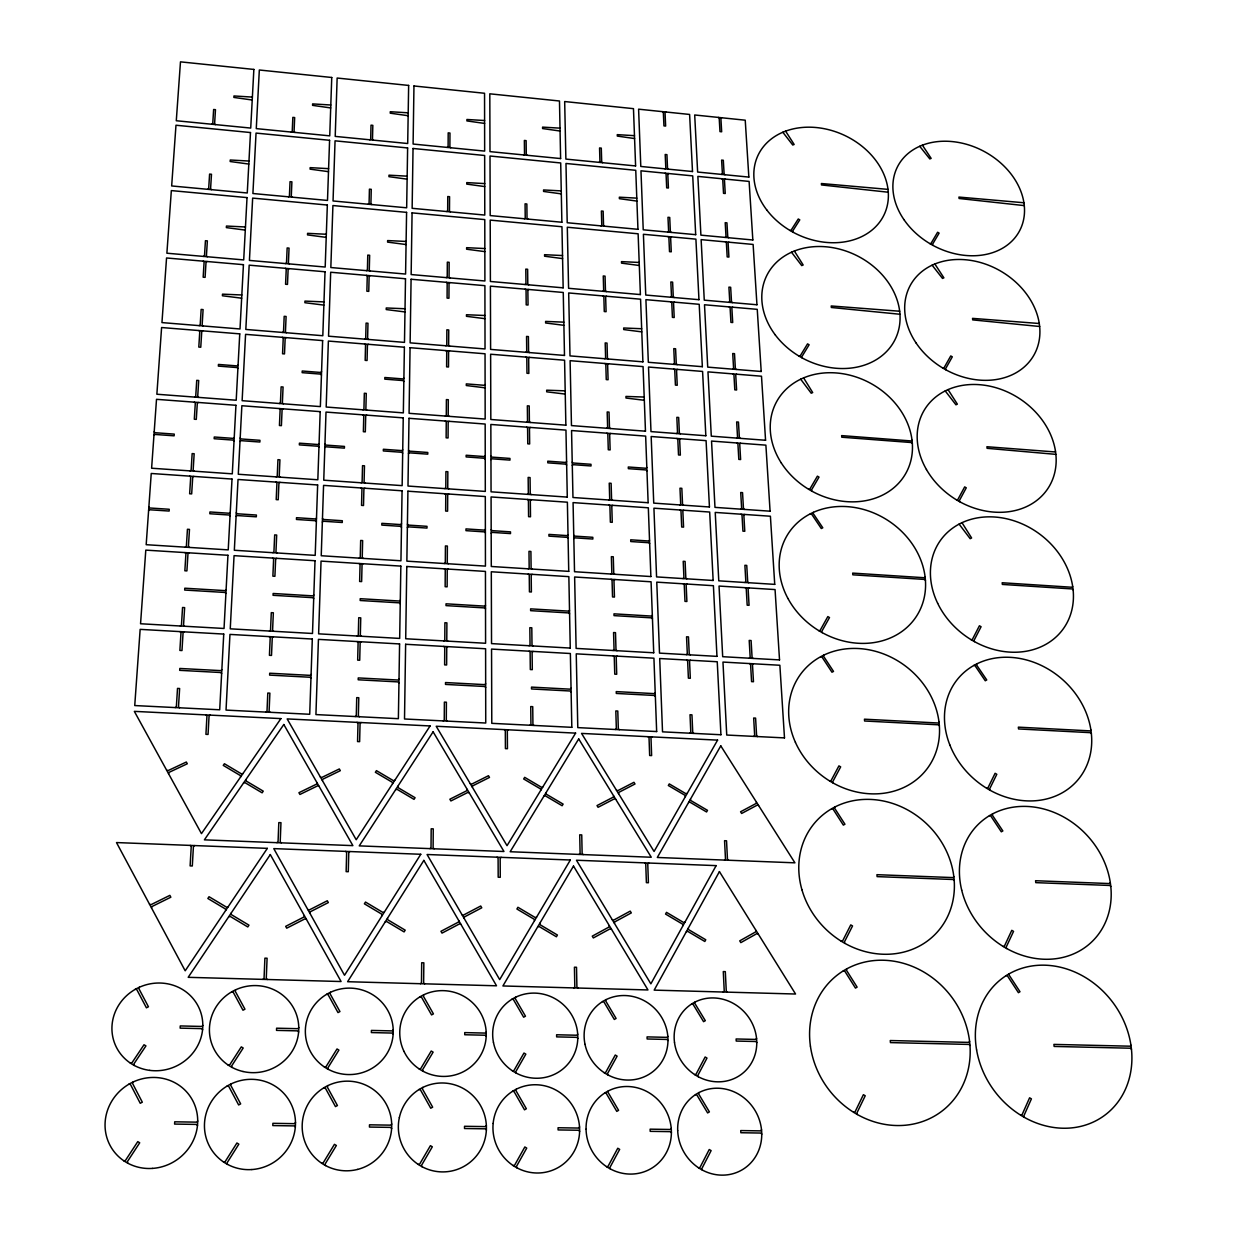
<?xml version="1.0" encoding="UTF-8"?>
<svg xmlns="http://www.w3.org/2000/svg" width="1237" height="1237" viewBox="0 0 1237 1237"><rect width="100%" height="100%" fill="white"/><g stroke="black" fill="none" stroke-linecap="round" stroke-linejoin="round"><path stroke-width="1.5" d="M1009.284 973.705L1009.083 975.05L1019.984 991.734L1018.422 992.677L1007.506 975.993L1006.145 975.591M992.522 813.9L992.321 815.152L1002.851 830.939L1001.321 831.805L990.791 816.018L989.476 815.616M976.797 663.836L976.581 665.011L986.755 679.963L985.27 680.767L975.096 665.8L973.828 665.413M961.984 522.663L971.617 537.971L970.179 538.698L959.092 524.101M846.711 968.865L846.448 970.225L857.117 987.126L855.463 988.1L844.794 971.184L843.402 970.767M948.037 389.593L957.361 404.143L955.954 404.808L945.223 390.923M834.898 806.972L834.635 808.24L844.948 824.229L843.34 825.11L833.042 809.106L831.697 808.704M934.863 263.976L943.893 277.83L942.517 278.433L932.11 265.182M823.827 655.084L823.564 656.275L833.522 671.413L831.975 672.217L822.017 657.079L820.719 656.677M922.4 145.177L931.152 158.382L929.822 158.939L919.725 146.291M756.054 930.502L755.761 931.848L739.741 940.847L740.839 942.625L756.858 933.626L758.25 934.028M698.982 1092.534L698.673 1093.987L709.389 1111.877L707.626 1112.929L696.895 1095.039L695.457 1094.606M756.456 802.148L756.163 803.432L740.576 811.766L741.643 813.467L757.245 805.117L758.59 805.519M813.405 512.319L813.157 513.432L822.791 527.797L821.291 528.524L811.642 514.159L810.39 513.757M695.117 1001.924L694.792 1003.331L705.322 1020.68L703.575 1021.669L693.06 1004.32L691.638 1003.903M803.602 377.857L812.694 392.562L811.225 393.227L800.664 379.171M608.372 1090.833L608.016 1092.302L618.593 1110.331L616.784 1111.383L606.207 1093.353L604.754 1092.936M794.355 251.003L803.169 264.996L801.731 265.599L791.494 252.209M606.053 999.558L605.713 1000.98L616.088 1018.453L614.31 1019.458L603.934 1001.97L602.496 1001.553M609.331 925.663L608.991 927.039L592.276 936.146L593.343 937.94L610.073 928.832L611.48 929.25M614.402 923.281L614.743 921.905L631.303 912.906L630.221 911.128L613.66 920.127L612.253 919.709M613.629 795.855L613.289 797.138L597.023 805.581L598.074 807.297L614.341 798.855L615.717 799.272M785.603 131.137L794.154 144.466L792.762 145.023L782.82 132.235M618.546 793.644L618.871 792.345L634.998 783.995L633.947 782.31L617.835 790.644L616.459 790.227M516.324 1089.117L515.937 1090.601L526.359 1108.754L524.503 1109.821L514.082 1091.652L512.597 1091.22M515.628 997.161L515.241 998.584L525.478 1016.196L523.653 1017.201L513.417 999.589L511.963 999.171M422.807 1087.369L422.389 1088.854L432.656 1107.161L430.739 1108.228L420.487 1089.921L418.987 1089.488M464.091 918.302L464.478 916.911L481.765 907.803L480.714 906.01L463.427 915.102L461.989 914.684M458.819 920.715L458.417 922.106L440.96 931.306L442.011 933.115L459.468 923.915L460.906 924.333M423.765 994.718L423.363 996.156L433.429 1013.892L431.558 1014.912L421.477 997.161L420.008 996.744M467.199 789.392L466.813 790.706L449.866 799.226L450.887 800.957L467.849 792.438L469.24 792.855M472.333 787.165L472.704 785.851L489.496 777.424L488.476 775.707L471.684 784.134L470.276 783.717M327.79 1085.591L327.341 1087.091L337.438 1105.538L335.474 1106.605L325.377 1088.158L323.862 1087.725M330.465 992.244L330.032 993.698L339.943 1011.557L338.01 1012.593L328.099 994.703L326.614 994.27M309.838 913.184L310.286 911.777L328.331 902.577L327.31 900.752L309.265 909.953L307.797 909.535M304.348 915.627L303.9 917.034L285.685 926.343L286.706 928.183L304.92 918.875L306.389 919.292M231.242 1083.782L230.747 1085.297L240.658 1103.883L238.648 1104.966L228.737 1086.364L227.206 1085.931M322.378 780.516L322.811 779.202L340.314 770.682L339.325 768.95L321.806 777.454L320.383 777.037M317.043 782.774L316.61 784.103L298.937 792.701L299.926 794.463L317.615 785.851L319.038 786.268M235.679 989.724L235.2 991.177L244.957 1009.191L242.978 1010.227L233.221 992.213L231.721 991.78M133.101 1081.942L132.575 1083.473L142.317 1102.198L140.245 1103.296L130.504 1084.555L128.957 1084.107M139.379 987.172L138.869 988.641L148.44 1006.779L146.414 1007.815L136.828 989.662L135.312 989.229M151.517 907.943L152.012 906.52L170.845 897.212L169.856 895.372L151.022 904.664L149.522 904.232M168.557 773.713L169.036 772.367L187.297 763.77L186.323 762.023L168.077 770.605L166.624 770.187M1130.974 1045.203L1130.139 1046.193L1053.909 1044.399L1054.14 1046.44L1130.402 1048.218L1131.484 1049.254M969.622 1041.384L968.741 1042.389L890.269 1040.533L890.439 1042.605L968.942 1044.43L970.024 1045.481M1110.316 882.646L1109.512 883.558L1035.57 880.729L1035.786 882.646L1109.759 885.46L1110.811 886.434M761.575 1129.814L760.585 1130.881L740.747 1130.572L740.855 1132.736L760.709 1133.046L761.806 1134.143M953.851 876.662L952.985 877.59L876.94 874.683L877.095 876.616L953.17 879.507L954.222 880.512M1090.941 730.031L1090.153 730.881L1018.345 727.155L1018.546 728.949L1090.369 732.66L1091.39 733.603M671.289 1128.407L670.284 1129.474L650.121 1129.165L650.198 1131.345L670.361 1131.654L671.459 1132.767M756.596 1038.4L755.621 1039.42L736.123 1038.972L736.231 1041.059L755.745 1041.508L756.828 1042.59M723.258 992.028L724.233 991.023L723.289 971.571L725.315 971.633L726.274 991.084L727.341 992.136M579.596 1126.969L578.529 1128.051L558.073 1127.742L558.103 1129.938L578.576 1130.247L579.674 1131.376M667.872 1036.312L666.867 1037.348L647.075 1036.884L647.137 1038.987L666.944 1039.451L668.026 1040.533M939.053 722.145L938.203 723.011L864.447 719.192L864.586 721.001L938.388 724.805L939.393 725.763M1072.695 586.477L1071.922 587.25L1002.171 582.751L1002.357 584.436L1072.139 588.936L1073.128 589.833M486.419 1125.515L485.337 1126.613L464.524 1126.288L464.524 1128.515L485.337 1128.824L486.435 1129.953M577.756 1034.194L576.72 1035.23L556.619 1034.766L556.65 1036.884L576.767 1037.348L577.849 1038.431M724.542 860.086L725.485 859.158L724.557 840.696L726.536 840.789L727.464 859.236L728.5 860.241M573.798 987.915L574.818 986.91L574.432 967.21L576.519 967.272L576.906 986.971L577.973 988.038M391.758 1124.046L390.629 1125.144L369.492 1124.82L369.446 1127.062L390.583 1127.386L391.681 1128.515M486.249 1032.045L485.167 1033.081L464.741 1032.601L464.741 1034.751L485.182 1035.23L486.249 1036.312M648.745 863.024L647.771 863.967L648.404 882.739L646.394 882.661L645.745 863.89L644.709 862.869M753.766 736.386L754.663 735.505L753.673 718.017L755.591 718.109L756.596 735.598L757.616 736.572M925.137 576.937L924.317 577.725L852.695 573.102L852.834 574.818L924.487 579.426L925.462 580.339M1055.517 451.196L1054.759 451.922L986.91 446.727L987.095 448.32L1055.919 454.366M295.55 1122.547L294.375 1123.66L272.898 1123.32L272.805 1125.577L294.298 1125.902L295.396 1127.046M393.273 1029.849L392.175 1030.9L371.425 1030.421L371.378 1032.57L392.129 1033.065L393.211 1034.163M579.102 854.427L580.107 853.484L579.72 834.82L581.746 834.898L582.132 853.561L583.184 854.581M689.859 733.201L690.787 732.319L690.014 714.739L691.947 714.847L692.735 732.412L693.741 733.386M753.379 663.774L752.483 664.625L753.472 681.726L751.57 681.618L750.596 664.516L749.591 663.573M420.394 983.709L421.477 982.688L421.693 962.757L423.843 962.819L423.626 982.735L424.693 983.832M749.282 658.192L750.179 657.357L749.205 640.426L751.091 640.534L752.081 657.465L753.07 658.409M651.93 736.896L650.987 737.778L651.621 755.591L649.657 755.498L649.023 737.685L648.002 736.695M501.201 857.349L500.165 858.308L500.258 877.296L498.186 877.219L498.094 858.231L497.058 857.195M615.377 729.49L616.335 728.608L615.825 710.935L617.789 711.028L618.314 728.701L619.32 729.691M655.208 692.751L654.28 693.617L616.242 691.607L616.304 693.447L654.342 695.457L655.347 696.431M690.462 660.249L689.55 661.099L690.308 678.278L688.39 678.17L687.633 660.991L686.628 660.032M197.765 1121.031L196.559 1122.145L174.726 1121.804L174.587 1124.077L196.436 1124.418L197.518 1125.562M298.828 1027.638L297.684 1028.689L276.609 1028.194L276.516 1030.375L297.607 1030.869L298.674 1031.967M686.396 654.636L687.308 653.785L686.55 636.792L688.468 636.9L689.225 653.894L690.231 654.852M748.988 587.931L748.107 588.735L749.065 605.295L747.179 605.187L746.236 588.626L745.246 587.699M912.04 440.202L911.252 440.944L841.639 435.61L841.778 437.218L911.391 442.537L912.349 443.403M1039.296 323.506L972.529 318.373L972.699 319.888L1039.668 326.491M744.952 582.488L745.834 581.684L744.89 565.294L746.746 565.417L747.705 581.807L748.679 582.735M429.95 848.628L431.017 847.67L431.187 828.79L433.259 828.867L433.105 847.747L434.141 848.783M202.868 1025.38L201.677 1026.447L180.262 1025.937L180.138 1028.133L201.569 1028.627L202.636 1029.756M617.155 656.136L616.212 656.986L616.706 674.258L614.758 674.15L614.263 656.878L613.274 655.919M262.909 979.379L264.053 978.343L264.904 958.165L267.099 958.227L266.264 978.405L267.331 979.503M529.946 725.238L530.936 724.341L530.735 706.559L532.73 706.667L532.931 724.449L533.936 725.439M571.046 688.282L570.087 689.164L531.508 687.107L531.523 688.963L570.118 691.004L571.123 691.978M613.119 650.492L614.062 649.641L613.567 632.54L615.5 632.648L615.995 649.75L616.985 650.708M652.332 615.253L651.404 616.072L613.985 613.846L614.031 615.624L651.466 617.851L652.456 618.794M687.045 584.05L686.148 584.854L686.891 601.491L684.989 601.383L684.247 584.745L683.272 583.818M508.33 729.815L507.325 730.711L507.448 748.71L505.423 748.617L505.315 730.603L504.309 729.614M683.04 578.591L683.937 577.772L683.211 561.304L685.097 561.428L685.824 577.895L686.813 578.823M744.72 514.453L743.854 515.226L744.782 531.276L742.927 531.152L742.014 515.102L741.04 514.205M349.855 851.535L348.772 852.509L348.277 871.714L346.144 871.637L346.654 852.432L345.618 851.381M740.747 509.165L741.628 508.392L740.716 492.496L742.54 492.635L743.468 508.515L744.427 509.412M533.07 651.42L532.096 652.27L532.297 669.65L530.317 669.542L530.116 652.162L529.127 651.203M614.897 579.519L613.954 580.339L614.449 597.069L612.531 596.945L612.052 580.215L611.063 579.287M679.793 504.928L680.69 504.139L679.979 488.198L681.834 488.321L682.546 504.279L683.504 505.175M443.233 720.924L444.253 720.027L444.377 702.121L446.402 702.229L446.294 720.12L447.299 721.125M485.662 683.752L484.672 684.633L445.521 682.546L445.506 684.417L484.672 686.489L485.677 687.463M529.065 645.729L530.039 644.879L529.838 627.685L531.802 627.793L532.003 644.987L532.992 645.961M569.515 610.305L568.556 611.124L530.611 608.867L530.627 610.661L568.603 612.918L569.592 613.861M610.923 574.03L611.851 573.21L611.372 556.665L613.274 556.789L613.753 573.334L614.743 574.277M649.533 540.198L648.621 541.002L630.715 539.811L630.762 541.543L648.683 542.718L649.657 543.646M683.736 510.247L682.839 511.02L683.566 527.132L681.695 527.008L680.984 510.896L680.01 509.984M740.592 443.248L739.726 443.99L740.623 459.545L738.814 459.406L737.917 443.851L736.958 442.97M899.686 311.229L831.218 305.972L831.341 307.487L899.979 314.26M1023.958 202.76L958.922 197.07L959.092 198.492L1024.313 205.605M736.68 438.084L737.546 437.341L736.664 421.941L738.458 422.08L739.355 437.481L740.298 438.362M276.949 842.66L278.062 841.701L278.82 822.605L280.969 822.682L280.211 841.778L281.232 842.83M447.748 646.626L446.743 647.492L446.634 664.98L444.624 664.872L444.748 647.384L443.743 646.41M532.142 574.339L531.183 575.159L531.384 591.982L529.436 591.858L529.25 575.035L528.276 574.092M573.829 538.636L574.757 537.832L592.848 539.038L592.817 537.306L574.726 536.116L573.752 535.188M612.702 505.345L611.789 506.119L612.253 522.323L610.367 522.184L609.903 505.995L608.944 505.083M361.127 722.547L360.075 723.459L359.627 741.659L357.555 741.566L358.003 723.351L356.998 722.346M355.235 716.532L356.287 715.635L356.735 697.622L358.792 697.73L358.359 715.744L359.364 716.749M399.01 679.144L397.989 680.025L358.251 677.922L358.204 679.793L397.958 681.896L398.963 682.886M443.789 640.905L444.794 640.055L444.903 622.737L446.897 622.86L446.789 640.163L447.779 641.137M485.522 605.28L484.533 606.115L446.031 603.811L446.016 605.62L484.533 607.908L485.522 608.867M528.214 568.804L529.173 567.984L528.988 551.331L530.905 551.47L531.106 568.108L532.08 569.051M568.03 534.801L567.087 535.606L548.919 534.399L548.95 536.131L567.118 537.337L568.092 538.265M608.79 499.995L609.702 499.207L609.238 483.172L611.109 483.311L611.588 499.346L612.547 500.258M646.827 467.509L645.93 468.266L628.288 466.998L628.35 468.668L645.992 469.936L646.951 470.833M680.52 438.733L679.639 439.475L680.35 455.092L678.51 454.953L677.814 439.336L676.871 438.455M676.654 433.553L677.52 432.795L676.84 417.333L678.665 417.472L679.36 432.935L680.304 433.816M194.565 845.567L193.42 846.556L192.307 865.977L190.111 865.9L191.24 846.464L190.204 845.412M736.587 374.192L735.737 374.919L736.603 389.995L734.809 389.856L733.943 374.765L733.015 373.914M732.737 369.167L733.587 368.456L732.721 353.519L734.5 353.658L735.366 368.595L736.309 369.461M265.924 712.095L267.006 711.182L267.795 693.045L269.882 693.153L269.094 711.29L270.099 712.296M311.09 674.474L310.023 675.356L269.697 673.222L269.62 675.108L309.961 677.242L310.951 678.232M357.261 636.019L358.297 635.153L358.73 617.727L360.756 617.851L360.323 635.261L361.312 636.251M400.293 600.177L399.288 601.027L360.214 598.693L360.168 600.502L399.257 602.836L400.231 603.795M444.315 563.515L445.305 562.696L445.428 545.934L447.377 546.058L447.268 562.82L448.258 563.763M485.368 529.328L484.409 530.132L465.978 528.91L465.978 530.658L484.409 531.879L485.383 532.807M527.395 494.336L528.338 493.548L528.153 477.42L530.054 477.559L530.24 493.687L531.199 494.599M566.592 461.695L565.665 462.452L547.775 461.169L547.805 462.839L565.696 464.138L566.654 465.035M606.733 428.265L607.63 427.507L607.181 411.967L609.021 412.107L609.485 427.646L610.429 428.543M644.199 397.046L625.953 396.428L625.999 398.036L644.322 400.278M677.412 369.399L676.546 370.11L677.227 385.264L675.417 385.109L674.737 369.971L673.809 369.105M361.189 641.771L360.153 642.637L359.72 660.249L357.679 660.125L358.111 642.529L357.122 641.555M448.211 569.082L447.237 569.901L447.129 586.833L445.15 586.709L445.258 569.778L444.284 568.834M491.182 533.193L492.156 532.389L510.51 533.595L510.494 531.864L492.14 530.642L491.182 529.714M531.261 499.717L530.317 500.506L530.503 516.788L528.586 516.664L528.415 500.382L527.441 499.454M572.298 465.452L573.21 464.679L591.023 465.962L590.977 464.292L573.179 463.009L572.221 462.097M610.583 433.476L609.671 434.218L610.135 449.912L608.279 449.773L607.831 434.079L606.872 433.197M673.593 364.343L674.459 363.632L673.794 348.618L675.588 348.772L676.268 363.771L677.196 364.637M888.011 189.369L821.383 183.524L821.492 184.947L888.29 192.23M732.691 307.209L731.856 307.905L732.706 322.532L730.943 322.393L730.093 307.75L729.181 306.915M728.918 302.307L729.753 301.627L728.918 287.123L730.665 287.278L731.5 301.782L732.428 302.617M210.182 715.11L209.068 716.022L208.048 734.438L205.93 734.33L206.95 715.914L205.945 714.909M273.331 636.854L272.264 637.72L271.506 655.424L269.434 655.316L270.207 637.596L269.218 636.622M363.075 563.747L362.054 564.567L361.637 581.591L359.642 581.483L360.06 564.443L359.086 563.5M407.375 527.658L408.365 526.854L426.981 528.075L426.997 526.328L408.396 525.106L407.421 524.163M448.675 494.011L447.701 494.815L447.593 511.19L445.66 511.067L445.768 494.676L444.81 493.749M490.95 459.576L491.909 458.803L509.969 460.102L509.953 458.432L491.893 457.118L490.95 456.206M530.41 427.445L529.467 428.203L529.652 443.975L527.766 443.836L527.596 428.048L526.653 427.152M608.527 363.802L607.63 364.528L608.078 379.744L606.254 379.589L605.805 364.374L604.878 363.508M175.252 707.579L176.365 706.667L177.509 688.406L179.628 688.514L178.499 706.775L179.504 707.78M221.84 669.727L220.743 670.624L179.813 668.459L179.69 670.346L220.634 672.511L221.639 673.516M269.465 631.056L270.532 630.19L271.29 612.655L273.346 612.779L272.588 630.298L273.578 631.287M313.842 595.012L312.791 595.863L273.145 593.482L273.068 595.306L312.729 597.672L313.703 598.646M359.225 558.15L360.245 557.315L360.663 540.461L362.642 540.584L362.24 557.439L363.214 558.397M401.53 523.777L400.541 524.581L381.846 523.344L381.816 525.091L400.51 526.328L401.484 527.271M444.841 488.6L445.815 487.811L445.923 471.591L447.84 471.73L447.748 487.95L448.706 488.862M485.229 455.788L484.285 456.561L466.148 455.247L466.148 456.932L484.285 458.247L485.244 459.159M526.591 422.204L527.519 421.446L527.349 405.813L529.22 405.952L529.39 421.585L530.348 422.482M565.185 390.846L546.677 390.196L546.708 391.82L565.263 394.093M604.738 358.73L605.62 358.003L605.187 342.927L607.011 343.082L607.444 358.158L608.388 359.024M641.663 328.733L623.68 327.991L623.726 329.568L641.771 331.872M674.397 302.137L673.547 302.833L674.196 317.522L672.418 317.368L671.768 302.678L670.841 301.843M670.64 297.22L671.49 296.524L670.841 281.974L672.619 282.129L673.268 296.679L674.18 297.529M725.207 237.411L726.026 236.762L725.207 222.675L726.939 222.846L727.758 236.916L728.655 237.736M728.918 242.205L728.098 242.869L728.918 257.08L727.186 256.909L726.366 242.715L725.454 241.88M184.189 631.844L183.076 632.725L181.978 650.554L179.875 650.43L180.989 632.602L179.999 631.612M276.701 558.335L275.65 559.17L274.908 576.287L272.882 576.164L273.624 559.031L272.65 558.073M322.347 522.06L323.383 521.241L342.262 522.493L342.309 520.731L323.429 519.478L322.47 518.535M364.915 488.228L363.91 489.032L363.508 505.516L361.544 505.376L361.946 488.893L360.988 487.966M408.473 453.623L409.462 452.835L427.77 454.165L427.786 452.479L409.478 451.149L408.535 450.237M449.108 421.322L448.165 422.08L448.057 437.96L446.14 437.821L446.248 421.941L445.305 421.044M529.575 357.4L528.663 358.127L528.833 373.419L526.977 373.265L526.807 357.972L525.88 357.091M606.532 296.246L605.651 296.942L606.084 311.693L604.274 311.538L603.857 296.787L602.929 295.937M180.355 626.015L181.452 625.133L182.55 607.491L184.638 607.614L183.54 625.257L184.529 626.247M226.108 589.755L225.026 590.621L184.792 588.209L184.684 590.049L224.933 592.446L225.907 593.42M272.882 552.692L273.934 551.857L274.676 534.91L276.686 535.033L275.959 551.98L276.933 552.954M316.502 518.133L315.466 518.952L296.509 517.7L296.447 519.463L315.404 520.715L316.378 521.658M361.127 482.786L362.116 481.997L362.534 465.669L364.482 465.808L364.08 482.121L365.039 483.064M402.736 449.804L401.762 450.593L383.362 449.263L383.331 450.948L401.731 452.278L402.674 453.206M445.335 416.049L446.294 415.292L446.402 399.582L448.304 399.721L448.196 415.431L449.139 416.343M485.09 384.552L484.162 385.295L466.303 383.887L466.303 385.527L485.105 387.815M525.818 352.282L526.73 351.555L526.56 336.418L528.4 336.572L528.586 351.71L529.513 352.591M563.84 322.161L545.61 321.404L545.625 322.981L563.902 325.316M602.806 291.298L603.671 290.602L603.254 275.975L605.048 276.145L605.465 290.757L606.393 291.607M639.189 262.46L621.484 261.625L621.531 263.141L639.313 265.491M671.459 236.885L670.624 237.55L671.258 251.807L669.511 251.652L668.877 237.396L667.965 236.561M667.764 232.077L668.614 231.412L667.98 217.295L669.727 217.449L670.361 231.582L671.258 232.401M725.253 179.087L724.449 179.721L725.238 193.513L723.521 193.343L722.733 179.551L721.836 178.746M721.588 174.417L722.408 173.768L721.619 160.099L723.32 160.269L724.109 173.938L725.006 174.742M189.06 552.831L187.978 553.681L186.911 570.906L184.854 570.783L185.921 553.542L184.947 552.583M236.097 516.37L237.164 515.551L256.322 516.819L256.399 515.04L237.257 513.772L236.282 512.829M279.964 482.368L278.928 483.172L278.217 499.748L276.207 499.609L276.933 483.033L275.975 482.09M324.836 447.578L325.841 446.789L344.412 448.134L344.458 446.433L325.903 445.088L324.944 444.176M366.693 415.122L365.704 415.895L365.317 431.852L363.369 431.713L363.771 415.74L362.828 414.843M449.541 350.891L448.598 351.633L448.505 367.002L446.619 366.848L446.727 351.478L445.799 350.597M528.771 289.473L527.859 290.185L528.044 305.013L526.204 304.859L526.05 290.015L525.122 289.164M185.287 547.156L186.37 546.321L187.436 529.266L189.477 529.405L188.426 546.46L189.4 547.419M230.221 512.427L229.17 513.247L209.934 511.963L209.826 513.742L229.077 515.009L230.036 515.968M276.207 476.879L277.243 476.09L277.954 459.669L279.933 459.824L279.222 476.23L280.18 477.157M319.069 443.743L318.064 444.531L299.416 443.171L299.354 444.887L318.002 446.232L318.96 447.145M362.951 409.818L363.941 409.06L364.327 393.258L366.26 393.412L365.874 409.2L366.817 410.112M403.896 378.166L402.937 378.924L384.831 377.501L384.8 379.14L402.906 380.563L403.85 381.46M445.83 345.757L446.773 345.03L446.866 329.8L448.737 329.954L448.644 345.185L449.572 346.066M484.966 315.497L466.473 314.739L466.457 316.316L484.966 318.667M525.076 284.495L525.972 283.799L525.802 269.109L527.627 269.279L527.797 283.969L528.709 284.819M562.526 255.549L544.558 254.698L544.589 256.214L562.588 258.595M600.919 225.861L601.785 225.196L601.383 211.017L603.146 211.171L603.548 225.366L604.46 226.201M636.792 198.136L619.335 197.193L619.397 198.678L636.916 201.09M668.629 173.536L667.794 174.17L668.413 188.009L666.681 187.854L666.063 174L665.166 173.195M664.98 168.835L665.815 168.201L665.197 154.486L666.929 154.656L667.532 168.371L668.428 169.175M721.697 117.762L720.893 118.381L721.666 131.787L719.98 131.617L719.207 118.211L718.326 117.422M190.065 470.895L191.132 470.091L192.152 453.592L194.163 453.732L193.142 470.246L194.101 471.173M234.226 437.589L233.174 438.377L214.264 437.001L214.171 438.718L233.082 440.094L234.04 441.021M279.407 403.509L280.428 402.736L281.124 386.856L283.072 386.995L282.376 402.891L283.319 403.803M321.574 371.703L320.569 372.461L302.23 371.007L302.153 372.662L320.522 374.1L321.45 375.012M364.729 339.139L365.704 338.412L366.09 323.104L367.977 323.259L367.605 338.567L368.533 339.448M405.025 308.755L386.253 307.967L386.222 309.559L404.963 311.94M446.294 277.614L447.222 276.918L447.33 262.151L449.155 262.321L449.062 277.088L449.99 277.938M484.842 248.544L466.627 247.678L466.612 249.209L484.842 251.621M524.349 218.748L525.23 218.083L525.076 203.827L526.854 203.981L527.024 218.238L527.936 219.073M561.258 190.9L543.553 189.957L543.569 191.441L561.304 193.869M599.095 162.356L599.945 161.722L599.558 147.945L601.29 148.115L601.692 161.892L602.589 162.696M634.473 135.668L617.263 134.647L617.309 136.085L634.581 138.544M665.862 111.995L665.042 112.613L665.645 126.066L663.944 125.896L663.341 112.443L662.46 111.639M148.595 510.587L149.692 509.768L169.129 511.051L169.237 509.273L149.816 507.99L148.857 507.031M193.776 476.415L192.709 477.219L191.673 493.903L189.648 493.764L190.699 477.08L189.74 476.137M239.993 441.454L241.045 440.666L259.878 442.026L259.956 440.31L241.122 438.949L240.179 438.022M283.103 408.844L282.098 409.617L281.402 425.652L279.438 425.513L280.134 409.462L279.191 408.55M368.41 344.319L367.435 345.046L367.064 360.508L365.162 360.354L365.549 344.891L364.606 344.01M449.959 282.624L449.031 283.335L448.938 298.241L447.083 298.086L447.175 283.165L446.263 282.299M194.688 397.092L195.724 396.335L196.729 380.347L198.709 380.501L197.719 396.474L198.647 397.402M238.092 365.147L237.056 365.905L218.454 364.436L218.361 366.106L236.978 367.559L237.906 368.471M282.515 332.444L283.52 331.702L284.185 316.316L286.103 316.471L285.438 331.856L286.365 332.753M323.986 301.905L304.951 301.101L304.89 302.709L323.878 305.106M366.461 270.64L367.404 269.944L367.776 255.1L369.647 255.27L369.275 270.099L370.188 270.965M406.107 241.447L387.629 240.566L387.598 242.112L406.061 244.539M446.758 211.527L447.67 210.862L447.763 196.528L449.572 196.698L449.479 211.032L450.392 211.867M484.718 183.586L466.766 182.612L466.766 184.112L484.718 186.571M523.638 154.934L524.519 154.285L524.364 140.446L526.112 140.631L526.282 154.455L527.178 155.274M560.021 128.153L542.579 127.117L542.595 128.555L560.067 131.029M153.945 435.238L155.027 434.45L174.123 435.826L174.247 434.11L155.135 432.718L154.192 431.79M198.337 402.473L197.301 403.231L196.296 419.374L194.302 419.235L195.307 403.092L194.364 402.164M286.164 337.639L285.159 338.366L284.495 353.921L282.562 353.767L283.227 338.211L282.299 337.314M370.079 275.681L369.121 276.392L368.765 291.375L366.879 291.205L367.25 276.222L366.338 275.356M199.157 325.64L200.193 324.898L201.152 309.42L203.1 309.59L202.141 325.053L203.069 325.95M241.833 294.978L222.505 294.159L222.413 295.767L241.663 298.194M285.531 263.574L286.505 262.863L287.154 247.941L289.041 248.111L288.407 263.033L289.319 263.898M326.321 234.257L307.58 233.345L307.518 234.906L326.212 237.365M368.131 204.229L369.074 203.548L369.43 189.153L371.255 189.323L370.914 203.718L371.811 204.569M407.174 176.164L388.975 175.175L388.944 176.675L407.128 179.164M447.191 147.404L448.103 146.77L448.196 132.854L449.974 133.039L449.881 146.94L450.778 147.76M484.595 120.53L466.921 119.479L466.906 120.917L484.595 123.422M202.76 330.867L201.739 331.609L200.765 347.241L198.801 347.071L199.775 331.454L198.848 330.542M289.118 268.645L288.128 269.341L287.479 284.417L285.577 284.247L286.242 269.187L285.33 268.305M207.043 261.502L206.022 262.213L205.095 277.351L203.162 277.196L204.105 262.043L203.193 261.162M203.486 256.415L204.507 255.703L205.435 240.705L207.352 240.875L206.424 255.873L207.337 256.739M245.452 226.974L226.448 226.046L226.356 227.608L245.282 230.097M288.453 196.822L289.412 196.142L290.046 181.669L291.901 181.839L291.283 196.312L292.179 197.162M328.594 168.649L310.147 167.644L310.085 169.144L328.485 171.665M369.755 139.796L370.683 139.147L371.023 125.169L372.832 125.354L372.492 139.317L373.373 140.152M408.195 112.814L390.273 111.732L390.243 113.185L408.148 115.721M207.692 189.307L208.682 188.627L209.594 174.092L211.481 174.262L210.584 188.797L211.481 189.663M248.977 161.042L230.252 160.006L230.175 161.521L248.807 164.057M291.283 132.065L292.226 131.416L292.844 117.376L294.669 117.561L294.066 131.601L294.947 132.436M330.805 105.006L312.621 103.908L312.574 105.361L330.696 107.928M211.759 124.241L212.749 123.592L213.63 109.49L215.47 109.676L214.604 123.777L215.485 124.612M252.379 97.089L233.963 95.96L233.87 97.429L252.224 100.011M1020.695 1115.217L1022.009 1114.846L1029.601 1097.807L1031.411 1098.873L1023.834 1115.929L1024.36 1117.367M698.534 1167.852L699.972 1167.465L709.234 1149.513L711.12 1150.626L701.858 1168.594L702.307 1170.109M853.638 1112.341L854.999 1111.97L863.395 1094.683L865.235 1095.766L856.854 1113.068L857.334 1114.522M606.563 1166.738L608.032 1166.336L617.773 1148.245L619.66 1149.374L609.918 1167.481L610.351 1168.996M513.123 1165.594L514.607 1165.208L524.844 1146.962L526.73 1148.106L516.509 1166.352L516.927 1167.883M418.152 1164.434L419.683 1164.032L430.414 1145.663L432.316 1146.807L421.601 1165.192L421.987 1166.738M321.651 1163.259L323.197 1162.857L334.438 1144.333L336.371 1145.493L325.13 1164.017L325.501 1165.579M694.606 1074.597L696.014 1074.242L705.152 1056.986L706.992 1058.083L697.869 1075.34L698.317 1076.793M223.541 1162.069L225.134 1161.667L236.916 1142.988L238.834 1144.163L227.082 1162.826L227.422 1164.404M604.244 1072.773L605.682 1072.402L615.268 1055.022L617.124 1056.135L607.553 1073.515L607.97 1074.984M512.458 1070.902L513.927 1070.546L523.978 1053.043L525.833 1054.156L515.798 1071.659L516.2 1073.144M123.824 1160.847L125.447 1160.445L137.771 1141.627L139.704 1142.802L127.396 1161.62L127.72 1163.213M1003.114 946.475L1004.382 946.15L1011.789 930.332L1013.551 931.368L1006.16 947.186L1006.655 948.547M419.219 1069.015L420.704 1068.644L431.234 1051.017L433.12 1052.13L422.59 1069.773L422.977 1071.273M841.268 941.264L842.598 940.94L850.762 924.905L852.54 925.956L844.392 941.991L844.84 943.367M324.465 1067.098L325.996 1066.727L337.021 1048.961L338.907 1050.089L327.898 1067.856L328.253 1069.371M228.196 1065.15L229.757 1064.779L241.308 1046.873L243.194 1048.017L231.659 1065.923L231.999 1067.438M686.349 931.693L687.726 931.368L704.827 941.481L705.755 939.764L688.653 929.652L688.236 928.26M130.364 1063.171L131.957 1062.784L144.018 1044.755L145.935 1045.899L133.874 1063.944L134.184 1065.474M684.942 922.137L683.566 922.462L666.511 912.365L665.552 914.066L682.623 924.163L683.056 925.554M537.724 926.838L539.131 926.513L556.403 936.765L557.408 935.017L540.152 924.781L539.765 923.374M536.564 917.174L535.142 917.498L517.932 907.278L516.911 909.009L534.121 919.23L534.523 920.622M385.217 921.874L386.686 921.534L404.097 931.909L405.195 930.162L387.784 919.787L387.428 918.364M986.631 788.294L987.868 788.015L995.105 773.295L996.806 774.3L989.585 789.02L990.048 790.288M384.336 912.086L382.867 912.411L365.503 902.067L364.389 903.814L381.769 914.158L382.125 915.581M228.706 916.772L230.221 916.431L247.787 926.946L248.962 925.168L231.396 914.653L231.072 913.215M688.592 802.457L689.921 802.164L706.574 811.967L707.487 810.343L690.834 800.555L690.416 799.241M228.087 906.86L226.572 907.2L209.053 896.717L207.862 898.479L225.397 908.963L225.722 910.401M829.702 781.042L830.986 780.763L838.933 765.873L840.665 766.878L832.717 781.769L833.15 783.067M687.2 793.381L685.87 793.675L669.263 783.902L668.336 785.51L684.958 795.283L685.375 796.597M543.955 796.118L545.331 795.824L562.124 805.735L563.113 804.112L546.321 794.2L545.934 792.871M542.811 786.948L541.435 787.242L524.674 777.346L523.684 778.97L540.445 788.866L540.832 790.196M395.654 789.623L397.077 789.33L414.024 799.365L415.075 797.71L398.144 787.691L397.788 786.33M394.773 780.346L393.351 780.64L376.45 770.636L375.368 772.275L392.284 782.279L392.639 783.639M243.55 782.959L245.019 782.665L262.12 792.824L263.249 791.154L246.163 781.011L245.838 779.635M971.153 639.73L972.344 639.483L979.426 625.767L981.08 626.726L974.014 640.441L974.462 641.647M242.931 773.573L241.462 773.883L224.407 763.739L223.263 765.394L240.318 775.537L240.643 776.898M818.832 630.684L820.085 630.453L827.831 616.583L829.501 617.557L821.755 631.411L822.188 632.633M956.572 499.903L957.747 499.702L964.674 486.899L966.267 487.811L959.355 500.629L959.788 501.758M808.611 489.311L809.833 489.094L817.394 476.168L819.018 477.095L811.457 490.038L811.874 491.182M942.841 368.1L943.97 367.915L950.758 355.947L952.304 356.828L945.547 368.812L945.965 369.878M798.994 356.132L800.169 355.947L807.545 343.871L809.122 344.767L801.746 356.844L802.148 357.941M929.868 243.612L930.982 243.457L937.615 232.247L939.115 233.113L932.497 244.323L932.899 245.343M789.917 230.453L791.062 230.283L798.267 218.98L799.782 219.861L792.592 231.164L792.979 232.2M399.582 643.936L398.376 718.682L315.93 714.584L318.435 639.374L399.582 643.936M400.85 566.113L399.675 638.416L318.62 633.839L321.048 561.103L400.85 566.113M402.071 490.795L400.943 560.778L321.233 555.738L323.568 485.383L402.071 490.795M403.247 417.874L402.149 485.631L323.754 480.188L326.011 412.076L403.247 417.874M404.391 347.226L403.339 412.88L326.181 407.035L328.377 341.056L404.391 347.226M405.504 278.758L404.484 342.386L328.547 336.186L330.681 272.248L405.504 278.758M406.586 212.362L405.581 274.057L330.836 267.532L332.908 205.543L406.586 212.362M407.622 147.945L406.664 207.801L333.047 200.966L335.057 140.832L407.622 147.945M408.643 85.43L407.7 143.523L335.212 136.395L337.144 78.039L408.643 85.43M405.628 644.276L404.514 718.991L485.739 723.026L485.6 648.76L405.628 644.276M406.787 566.484L405.705 638.756L485.584 643.271L485.445 571.417L406.787 566.484M407.916 491.197L406.865 561.15L485.445 566.113L485.306 496.547L407.916 491.197M408.999 418.307L407.994 486.048L485.306 491.414L485.167 424.044L408.999 418.307M410.065 347.69L409.076 413.313L485.167 419.065L485.043 353.782L410.065 347.69M411.086 279.253L410.127 342.85L485.028 348.958L484.904 285.67L411.086 279.253M412.076 212.872L411.148 274.552L484.904 280.985L484.78 219.598L412.076 212.872M413.034 148.471L412.137 208.311L484.78 215.068L484.657 155.491L413.034 148.471M413.962 85.971L413.096 144.049L484.657 151.1L484.548 93.27L413.962 85.971M312.312 639.034L309.714 714.275L226.031 710.1L229.958 634.411L312.312 639.034M315.018 560.732L312.497 633.483L230.252 628.829L234.056 555.66L315.018 560.732M317.646 484.966L315.203 555.367L234.334 550.264L238.03 479.477L317.646 484.966M320.182 411.627L317.832 479.77L238.293 474.25L241.864 405.736L320.182 411.627M322.641 340.592L320.352 406.602L242.127 400.68L245.575 334.346L322.641 340.592M325.022 271.769L322.811 335.722L245.823 329.444L249.178 265.166L325.022 271.769M327.341 205.033L325.192 267.037L249.426 260.419L252.657 198.106L327.341 205.033M329.583 140.291L327.496 200.44L252.905 193.513L256.044 133.086L329.583 140.291M331.748 77.483L329.738 135.854L256.275 128.617L259.322 69.999L331.748 77.483M223.742 634.071L219.707 709.791L134.74 705.554L140.152 629.37L223.742 634.071M227.948 555.274L224.036 628.473L140.554 623.757L145.796 550.125L227.948 555.274M232.015 479.059L228.226 549.877L146.182 544.697L151.239 473.477L232.015 479.059M235.942 405.288L232.293 473.833L151.61 468.22L156.511 399.319L235.942 405.288M239.746 333.866L236.205 400.231L156.867 394.232L161.599 327.527L239.746 333.866M243.442 264.672L240.009 328.965L161.954 322.594L166.547 257.976L243.442 264.672M247.029 197.595L243.704 259.925L166.887 253.214L171.34 190.591L247.029 197.595M250.492 132.545L247.261 192.987L171.665 185.952L175.979 125.231L250.492 132.545M253.863 69.427L250.724 128.076L176.288 120.747L180.478 61.85L253.863 69.427M716.146 865.622L650.863 983.848L576.457 860.241L716.146 865.622M719.424 871.606L654.172 990.126L795.561 994.022L719.424 871.606M720.769 745.849L657.311 857.473L794.912 862.823L720.769 745.849M717.584 740.128L654.079 851.473L581.56 733.417L717.584 740.128M573.504 866.07L502.902 985.966L647.972 989.956L573.504 866.07M570.334 860.009L499.686 979.611L427.059 854.504L570.334 860.009M578.7 738.922L510.154 851.736L651.265 857.241L578.7 738.922M575.607 733.124L507.031 845.675L436.197 726.258L575.607 733.124M423.858 860.395L347.612 981.714L496.532 985.796L423.858 860.395M420.781 854.272L344.52 975.266L273.779 848.613L420.781 854.272M433.105 731.809L359.24 845.876L503.969 851.504L433.105 731.809M430.089 725.949L356.21 839.737L287.17 718.913L430.089 725.949M270.315 854.581L188.179 977.323L341.087 981.529L270.315 854.581M267.331 848.366L185.194 970.798L116.494 842.567L267.331 848.366M280.907 718.604L201.461 833.63L134.338 711.368L280.907 718.604M283.814 724.511L204.383 839.846L352.885 845.629L283.814 724.511M571.819 727.325L491.785 723.336L491.553 649.085L570.365 653.507L571.819 727.325M656.661 731.546L577.787 727.619L576.241 653.847L653.925 658.192L656.661 731.546M720.924 734.747L662.522 731.84L659.708 658.517L717.244 661.749L720.924 734.747M784.49 737.901L726.737 735.041L722.965 662.073L779.867 665.259L784.49 737.901M570.257 648.064L491.537 643.611L491.305 571.772L568.85 576.643L570.257 648.064M653.724 652.78L576.117 648.404L574.633 576.999L651.079 581.792L653.724 652.78M716.965 656.368L659.507 653.121L656.77 582.148L713.409 585.704L716.965 656.368M779.526 659.909L722.686 656.692L719.037 586.06L775.058 589.57L779.526 659.909M568.742 571.37L491.29 566.484L491.074 496.949L567.381 502.207L568.742 571.37M650.878 576.55L574.525 571.726L573.071 502.609L648.327 507.804L650.878 576.55M713.146 580.478L656.569 576.906L653.925 508.191L709.682 512.041L713.146 580.478M774.733 584.374L718.774 580.833L715.233 512.427L770.404 516.231L774.733 584.374M567.288 497.104L491.058 491.816L490.842 424.461L565.958 430.12L567.288 497.104M648.142 502.732L572.963 497.506L571.556 430.538L645.652 436.104L648.142 502.732M709.435 506.984L653.739 503.119L651.172 436.522L706.08 440.65L709.435 506.984M770.079 511.19L714.971 507.371L711.538 441.068L765.889 445.15L770.079 511.19M565.866 425.172L490.826 419.498L490.625 354.23L564.582 360.23L565.866 425.172M645.467 431.187L571.463 425.59L570.102 360.678L643.07 366.6L645.467 431.187M705.832 435.749L650.987 431.605L648.513 367.049L702.585 371.44L705.832 435.749M765.564 440.264L711.29 436.166L707.966 371.873L761.497 376.218L765.564 440.264M564.489 355.436L490.61 349.406L490.409 286.149L563.252 292.473L564.489 355.436M642.9 361.838L569.994 355.885L568.68 292.953L640.565 299.199L642.9 361.838M702.353 366.693L648.327 362.286L645.915 299.663L699.199 304.302L702.353 366.693M761.203 371.487L707.719 367.126L704.502 304.766L757.245 309.343L761.203 371.487M563.16 287.834L490.393 281.479L490.208 220.109L561.954 226.742L563.16 287.834M640.395 294.576L568.587 288.298L567.304 227.237L638.122 233.793L640.395 294.576M698.967 299.694L645.745 295.04L643.41 234.288L695.905 239.143L698.967 299.694M756.951 304.766L704.27 300.158L701.132 239.638L753.117 244.447L756.951 304.766M561.876 222.243L490.192 215.578L490.007 156.017L560.701 162.959L561.876 222.243M637.952 229.309L567.211 222.737L565.974 163.47L635.756 170.304L637.952 229.309M695.689 234.674L643.225 229.804L640.967 170.814L692.72 175.886L695.689 234.674M752.838 239.993L700.9 235.154L697.869 176.396L749.112 181.422L752.838 239.993M560.608 158.568L489.991 151.625L489.806 93.811L559.48 101.001L560.608 158.568M635.602 165.944L565.881 159.094L564.675 101.542L633.468 108.655L635.602 165.944M692.504 171.541L640.797 166.454L638.601 109.181L689.612 114.453L692.504 171.541M748.849 177.092L697.637 172.051L694.699 114.979L745.231 120.19L748.849 177.092M903.922 219.598A68.916 53.469 28.1 0 0 1017.695 234.025A68.916 53.469 28.1 0 0 954.531 141.838A68.916 53.469 28.1 0 0 903.922 219.598M916.138 343.051A70.973 56.454 30.1 0 0 1032.988 356.689A70.973 56.454 30.1 0 0 967.782 259.986A70.973 56.454 30.1 0 0 916.138 343.051M926.436 469.503A73.199 59.639 32.8 0 0 1046.827 490.068A73.199 59.639 32.8 0 0 986.77 385.588A73.199 59.639 32.8 0 0 926.436 469.503M937.661 603.285A75.673 63.01 36.2 0 0 1061.222 631.519A75.673 63.01 36.2 0 0 1006.872 518.829A75.673 63.01 36.2 0 0 937.661 603.285M949.892 745.076A78.472 66.566 40.7 0 0 1076.221 781.784A78.472 66.566 40.7 0 0 1028.163 660.419A78.472 66.566 40.7 0 0 949.892 745.076M961.706 890.176A81.704 70.231 46.4 0 0 1088.143 945.083A81.704 70.231 46.4 0 0 1056.042 813.25A81.704 70.231 46.4 0 0 961.706 890.176M976.596 1049.919A85.508 73.926 53.2 0 0 1104.224 1115.635A85.508 73.926 53.2 0 0 1080.087 974.524A85.508 73.926 53.2 0 0 976.596 1049.919M149.723 1070.376A45.784 43.542 -22.8 0 0 199.977 1010.165A45.784 43.542 -22.8 0 0 122.386 1000.099A45.784 43.542 -22.8 0 0 149.723 1070.376M243.009 1071.505A44.81 43.419 -17.7 0 0 297.127 1016.628A44.81 43.419 -17.7 0 0 222.15 999.249A44.81 43.419 -17.7 0 0 243.009 1071.505M326.723 1068.443A43.944 43.218 -1.1 0 0 393.242 1032.014A43.944 43.218 -1.1 0 0 327.929 993.589A43.944 43.218 -1.1 0 0 326.723 1068.443M404.004 1051.419A43.481 42.661 32.3 0 0 478.704 1058.346A43.481 42.661 32.3 0 0 446.294 990.822A43.481 42.661 32.3 0 0 404.004 1051.419M493.439 1042.312A43.31 41.842 45.1 0 0 563.144 1068.783A43.31 41.842 45.1 0 0 549.12 995.924A43.31 41.842 45.1 0 0 493.439 1042.312M585.024 1044.384A43.202 40.976 49.3 0 0 654.095 1070.654A43.202 40.976 49.3 0 0 639.019 998.336A43.202 40.976 49.3 0 0 585.024 1044.384M674.505 1042.528A43.109 40.125 51.2 0 0 740.7 1074.814A43.109 40.125 51.2 0 0 731.16 1002.279A43.109 40.125 51.2 0 0 674.505 1042.528M152.429 1168.408A47.037 44.795 -34.6 0 0 190.962 1097.575A47.037 44.795 -34.6 0 0 110.742 1102.956A47.037 44.795 -34.6 0 0 152.429 1168.408M251.822 1169.553A46.001 44.702 -37.1 0 0 288.437 1099.291A46.001 44.702 -37.1 0 0 209.641 1104.626A46.001 44.702 -37.1 0 0 251.822 1169.553M357.617 1169.413A45.011 44.578 -48.6 0 0 379.28 1094.668A45.011 44.578 -48.6 0 0 303.962 1113.857A45.011 44.578 -48.6 0 0 357.617 1169.413M399.365 1117.537A44.547 43.975 69.3 0 0 455.726 1169.939A44.547 43.975 69.3 0 0 472.055 1094.838A44.547 43.975 69.3 0 0 399.365 1117.537M493.146 1123.443A44.439 43.032 62 0 0 554.238 1169.522A44.439 43.032 62 0 0 561.49 1093.663A44.439 43.032 62 0 0 493.146 1123.443M586.06 1129.211A44.346 42.104 60 0 0 650.801 1168.749A44.346 42.104 60 0 0 649.317 1092.92A44.346 42.104 60 0 0 586.06 1129.211M677.69 1130.618A44.254 41.208 58.9 0 0 742.107 1169.846A44.254 41.208 58.9 0 0 739.324 1094.59A44.254 41.208 58.9 0 0 677.69 1130.618M810.421 1046.146A85.832 76.926 52.7 0 0 939.687 1112.774A85.832 76.926 52.7 0 0 919.586 969.715A85.832 76.926 52.7 0 0 810.421 1046.146M801.932 889.759A82.075 72.906 43.9 0 0 932.899 936.502A82.075 72.906 43.9 0 0 894.908 804.22A82.075 72.906 43.9 0 0 801.932 889.759M795.422 742.355A78.967 68.901 37.2 0 0 925.462 770.837A78.967 68.901 37.2 0 0 871.436 650.306A78.967 68.901 37.2 0 0 795.422 742.355M787.954 598.492A76.277 65.051 32.5 0 0 914.715 618.825A76.277 65.051 32.5 0 0 854.458 507.464A76.277 65.051 32.5 0 0 787.954 598.492M781.243 462.87A73.88 61.402 29.1 0 0 904.324 475.858A73.88 61.402 29.1 0 0 838.47 373.157A73.88 61.402 29.1 0 0 781.243 462.87M775.182 334.794A71.7 58.015 26.7 0 0 894.227 341.18A71.7 58.015 26.7 0 0 823.394 246.611A71.7 58.015 26.7 0 0 775.182 334.794M766.77 209.965A69.689 54.845 25 0 0 882.63 217.573A69.689 54.845 25 0 0 813.931 127.349A69.689 54.845 25 0 0 766.77 209.965"/></g></svg>
